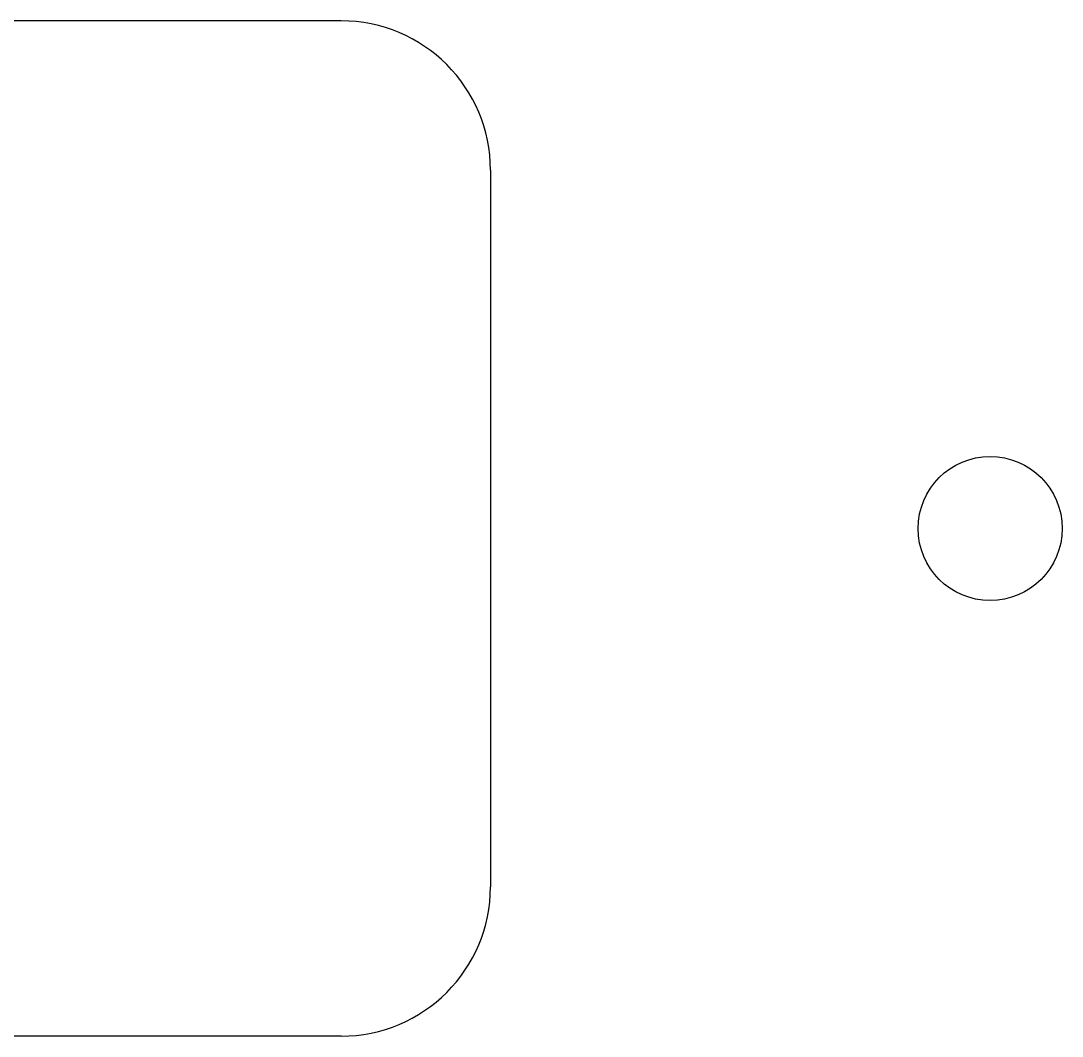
# Model space of a CAD drawing. Header units: millimetres. Extents: x -10 to 277, y -95 to 18.
# Drawn here: x 215.14 to 229.6, y -83.25 to -69.15 of the extents above; entities that cross this region are included whole.
import ezdxf

# ---------------------------------------------------------------- set-up
doc = ezdxf.new("R2010")
doc.units = ezdxf.units.MM
doc.header["$MEASUREMENT"] = 0
doc.layers.add('BLACK', color=7, linetype='CONTINUOUS')

msp = doc.modelspace()

# ---------------------------------------------------------------- linework, layer by layer
at = {"layer": 'BLACK', "linetype": 'Continuous'}
for p, q in [((219.5875, -69.15), (209.037499, -69.15)), ((221.6625, -71.225), (221.6625, -81.175)), ((219.5875, -83.25), (209.0375, -83.25))]:
    msp.add_line(p, q, dxfattribs=at)
at = {"layer": 'BLACK'}
msp.add_circle((228.6, -76.2), 1, dxfattribs=at)
for centre, start, end in [((219.5875, -71.225), 0, 90), ((219.5875, -81.175), 270, 0)]:
    msp.add_arc(centre, 2.075, start, end, dxfattribs=at)

doc.saveas('drawing.dxf')
